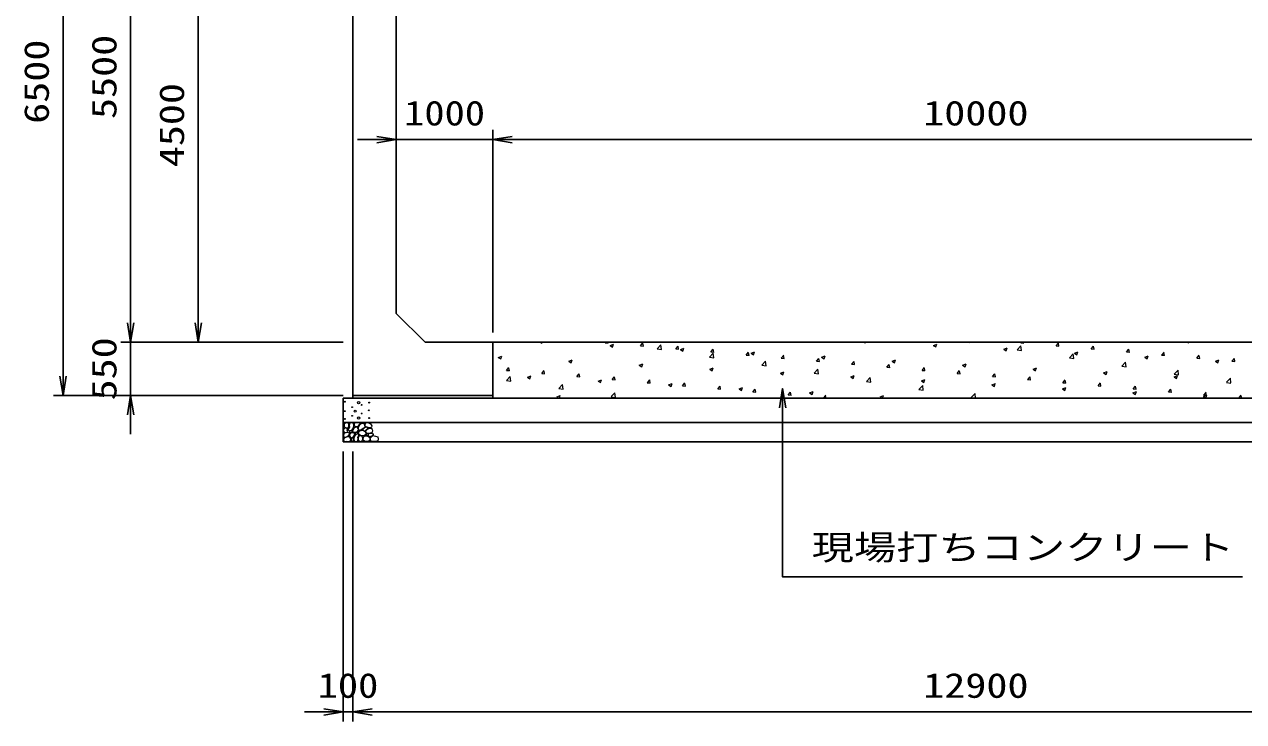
# Model space of a CAD drawing. Units: millimetres at full size. Extents: x 0 to 84100, y 0 to 59400.
# Drawn here: x 32200 to 44822, y 29520 to 36744 of the extents above; entities that cross this region are included whole.
import ezdxf
from ezdxf.enums import TextEntityAlignment as Align

# ---------------------------------------------------------------- set-up
doc = ezdxf.new("R2010")
doc.units = ezdxf.units.MM
for name, color, linetype, lineweight in [('D-DCR-HCHn', 4, 'Continuous', 9), ('D-STR-DIM', 7, 'Continuous', 25), ('D-STR-STRn', 1, 'Continuous', 25), ('D-STR-TXT', 7, 'Continuous', 25)]:
    doc.layers.add(name, color=color, linetype=linetype, lineweight=lineweight)
doc.styles.add('ＭＳ ゴシック', font='')
doc.styles.get('ＭＳ ゴシック').set_extended_font_data('MS Gothic')

# ---------------------------------------------------------------- blocks, each defined once
blk = doc.blocks.new('open_arrow')
at = {"color": 0, "linetype": 'Continuous', "lineweight": -2}
blk.add_lwpolyline([(7.5, 1.25), (0, 0), (7.5, -1.25)], dxfattribs=at)

msp = doc.modelspace()

# ---------------------------------------------------------------- linework, layer by layer
at = {"layer": 'D-DCR-HCHn'}
for p, q in [((37544.508, 33450), (37557.868, 33440.989)), ((37557.892, 33441.083), (37560.884, 33450)), ((38214.32, 33445.82), (38217.827, 33450)), ((38244.27, 33441.777), (38242.753, 33450)), ((40893.227, 33450), (40904.947, 33442.095)), ((40904.971, 33442.191), (40907.592, 33450)), ((41972.238, 33450), (41980.282, 33448.752)), ((41980.197, 33449.145), (41980.098, 33450)), ((42516.265, 33445.396), (42520.129, 33450)), ((42546.2, 33441.324), (42544.599, 33450)), ((44241.946, 33450), (44252.027, 33443.201)), ((44252.051, 33443.299), (44254.299, 33450)), ((38213.792, 33445.816), (38244.156, 33443.16)), ((38262.66, 33417.348), (38287.93, 33400.304)), ((38262.851, 33417.367), (38298.42, 33431.021)), ((38287.954, 33400.399), (38298.254, 33431.097)), ((38578.16, 33413.938), (38608.524, 33411.281)), ((38578.689, 33413.942), (38603.18, 33443.128)), ((38608.638, 33409.896), (38602.764, 33441.739)), ((38749.372, 33381.82), (38788.939, 33423.058)), ((38749.502, 33381.337), (38794.682, 33374.33)), ((38794.598, 33374.716), (38788.986, 33422.961)), ((38942.528, 33382.06), (38972.892, 33379.403)), ((38943.059, 33382.064), (38967.549, 33411.25)), ((38973.005, 33378.016), (38967.132, 33409.858)), ((38992.722, 33376.663), (39017.991, 33359.619)), ((38992.913, 33376.682), (39028.483, 33390.336)), ((39018.015, 33359.714), (39028.316, 33390.412)), ((39291.53, 33297.736), (39331.097, 33338.973)), ((39306.897, 33350.182), (39337.261, 33347.525)), ((39307.428, 33350.186), (39331.918, 33379.372)), ((39336.756, 33290.632), (39331.144, 33338.876)), ((39337.373, 33346.135), (39331.5, 33377.978)), ((39671.797, 33318.307), (39696.288, 33347.494)), ((39701.741, 33314.254), (39695.867, 33346.097)), ((39722.784, 33335.978), (39748.053, 33318.934)), ((39722.976, 33335.997), (39758.545, 33349.651)), ((39748.077, 33319.03), (39758.377, 33349.728)), ((41609.74, 33418.454), (41635.009, 33401.41)), ((41609.934, 33418.472), (41645.504, 33432.126)), ((41635.033, 33401.507), (41645.333, 33432.205)), ((42339.801, 33377.769), (42365.071, 33360.725)), ((42339.997, 33377.787), (42375.567, 33391.441)), ((42365.095, 33360.822), (42375.395, 33391.52)), ((42477.129, 33372.165), (42516.696, 33413.402)), ((42477.26, 33371.674), (42522.44, 33364.667)), ((42515.725, 33445.392), (42546.089, 33442.736)), ((42522.356, 33365.06), (42516.743, 33413.305)), ((42880.093, 33413.514), (42910.457, 33410.858)), ((42880.635, 33413.518), (42905.125, 33442.704)), ((42910.567, 33409.443), (42904.694, 33441.286)), ((43019.287, 33288.08), (43058.854, 33329.318)), ((43064.514, 33280.976), (43058.901, 33329.22)), ((43069.863, 33337.084), (43095.132, 33320.04)), ((43070.06, 33337.102), (43105.629, 33350.756)), ((43095.156, 33320.138), (43105.456, 33350.836)), ((43244.461, 33381.636), (43274.825, 33378.98)), ((43245.004, 33381.639), (43269.494, 33410.826)), ((43274.935, 33377.563), (43269.061, 33409.406)), ((43608.829, 33349.758), (43639.193, 33347.102)), ((43609.373, 33349.761), (43633.863, 33378.948)), ((43639.303, 33345.682), (43633.429, 33377.525)), ((43973.743, 33317.883), (43998.233, 33347.069)), ((44003.67, 33313.802), (43997.797, 33345.644)), ((37105.766, 33294.187), (37131.035, 33277.143)), ((37105.955, 33294.207), (37141.524, 33307.861)), ((37131.059, 33277.238), (37141.36, 33307.936)), ((37835.828, 33253.502), (37861.097, 33236.458)), ((37836.018, 33253.522), (37871.587, 33267.175)), ((37861.121, 33236.553), (37871.421, 33267.251)), ((38565.889, 33212.818), (38591.158, 33195.773)), ((38566.08, 33212.836), (38601.65, 33226.49)), ((38591.182, 33195.869), (38601.483, 33226.567)), ((39291.66, 33297.252), (39336.84, 33290.244)), ((39671.265, 33318.304), (39701.629, 33315.647)), ((39833.688, 33213.651), (39873.255, 33254.889)), ((39833.818, 33213.166), (39878.998, 33206.159)), ((39878.914, 33206.547), (39873.302, 33254.792)), ((40035.633, 33286.426), (40065.997, 33283.769)), ((40036.167, 33286.429), (40060.657, 33315.616)), ((40066.108, 33282.374), (40060.235, 33314.217)), ((40400.001, 33254.548), (40430.365, 33251.891)), ((40400.536, 33254.551), (40425.026, 33283.737)), ((40430.476, 33250.493), (40424.603, 33282.336)), ((40452.845, 33295.293), (40478.114, 33278.249)), ((40453.039, 33295.312), (40488.608, 33308.966)), ((40478.138, 33278.345), (40488.439, 33309.043)), ((40764.369, 33222.669), (40794.733, 33220.013)), ((40764.905, 33222.673), (40789.396, 33251.859)), ((40794.844, 33218.613), (40788.97, 33250.456)), ((41129.275, 33190.795), (41153.765, 33219.981)), ((41159.211, 33186.732), (41153.338, 33218.575)), ((41182.907, 33254.609), (41208.176, 33237.564)), ((41183.101, 33254.627), (41218.671, 33268.28)), ((41208.2, 33237.661), (41218.5, 33268.359)), ((41912.969, 33213.924), (41938.238, 33196.88)), ((41913.164, 33213.941), (41948.734, 33227.595)), ((41938.262, 33196.976), (41948.562, 33227.674)), ((43019.418, 33287.588), (43064.598, 33280.581)), ((43561.445, 33203.995), (43601.012, 33245.233)), ((43561.577, 33203.503), (43606.756, 33196.496)), ((43606.672, 33196.891), (43601.059, 33245.136)), ((43799.925, 33296.4), (43825.194, 33279.355)), ((43800.123, 33296.417), (43835.692, 33310.071)), ((43825.218, 33279.453), (43835.518, 33310.151)), ((43973.197, 33317.88), (44003.561, 33315.223)), ((44337.565, 33286.002), (44367.929, 33283.345)), ((44338.112, 33286.005), (44362.602, 33315.191)), ((44368.038, 33281.921), (44362.164, 33313.764)), ((44529.986, 33255.715), (44555.255, 33238.67)), ((44530.185, 33255.732), (44565.755, 33269.385)), ((44555.279, 33238.769), (44565.58, 33269.467)), ((44701.934, 33254.124), (44732.298, 33251.467)), ((44702.481, 33254.127), (44726.971, 33283.313)), ((44732.406, 33250.04), (44726.532, 33281.883)), ((37190.247, 33055.137), (37229.815, 33096.375)), ((37191.173, 33159.337), (37221.537, 33156.681)), ((37191.699, 33159.341), (37216.189, 33188.527)), ((37221.65, 33155.304), (37215.776, 33187.147)), ((37235.473, 33048.034), (37229.861, 33096.279)), ((37408.995, 33089.657), (37434.264, 33072.613)), ((37409.185, 33089.676), (37444.754, 33103.33)), ((37434.288, 33072.707), (37444.588, 33103.405)), ((37555.541, 33127.459), (37585.905, 33124.802)), ((37556.068, 33127.463), (37580.558, 33156.649)), ((37586.017, 33123.424), (37580.144, 33155.267)), ((37919.91, 33095.581), (37950.274, 33092.924)), ((37920.437, 33095.585), (37944.928, 33124.771)), ((37950.385, 33091.543), (37944.511, 33123.386)), ((38284.807, 33063.706), (38309.297, 33092.893)), ((38314.753, 33059.663), (38308.879, 33091.506)), ((39295.951, 33172.133), (39321.22, 33155.089)), ((39296.143, 33172.151), (39331.712, 33185.805)), ((39321.244, 33155.184), (39331.544, 33185.882)), ((40026.013, 33131.448), (40051.282, 33114.404)), ((40026.206, 33131.466), (40061.775, 33145.12)), ((40051.305, 33114.5), (40061.606, 33145.198)), ((40375.846, 33129.566), (40415.413, 33170.804)), ((40375.977, 33129.08), (40421.156, 33122.073)), ((40421.073, 33122.463), (40415.46, 33170.707)), ((40756.074, 33090.763), (40781.343, 33073.719)), ((40756.269, 33090.781), (40791.838, 33104.435)), ((40781.367, 33073.815), (40791.667, 33104.513)), ((40918.004, 33045.482), (40957.572, 33086.719)), ((40963.231, 33038.378), (40957.618, 33086.623)), ((41128.738, 33190.791), (41159.102, 33188.135)), ((41493.106, 33158.913), (41523.47, 33156.257)), ((41493.644, 33158.917), (41518.134, 33188.103)), ((41523.579, 33154.852), (41517.706, 33186.694)), ((41857.474, 33127.035), (41887.838, 33124.379)), ((41858.013, 33127.038), (41882.504, 33156.225)), ((41887.947, 33122.971), (41882.073, 33154.814)), ((42221.842, 33095.157), (42252.206, 33092.501)), ((42222.383, 33095.16), (42246.873, 33124.347)), ((42252.315, 33091.09), (42246.441, 33122.933)), ((42586.752, 33063.282), (42611.242, 33092.468)), ((42616.682, 33059.21), (42610.809, 33091.053)), ((42643.03, 33173.239), (42668.299, 33156.195)), ((42643.227, 33173.256), (42678.796, 33186.91)), ((42668.323, 33156.292), (42678.623, 33186.99)), ((43373.092, 33132.554), (43398.361, 33115.51)), ((43373.29, 33132.571), (43408.859, 33146.225)), ((43398.385, 33115.607), (43408.685, 33146.305)), ((44103.153, 33091.869), (44128.423, 33074.825)), ((44103.352, 33091.886), (44138.922, 33105.54)), ((44103.603, 33119.911), (44143.17, 33161.148)), ((44103.735, 33119.417), (44148.915, 33112.41)), ((44128.446, 33074.923), (44138.747, 33105.621)), ((44148.83, 33112.807), (44143.218, 33161.051)), ((44645.761, 33035.826), (44685.328, 33077.064)), ((44690.988, 33028.722), (44685.376, 33076.967)), ((37190.377, 33054.658), (37235.556, 33047.651)), ((37732.405, 32971.053), (37771.973, 33012.29)), ((37732.535, 32970.572), (37777.715, 32963.565)), ((37777.631, 32963.95), (37772.019, 33012.194)), ((38139.056, 33048.972), (38164.325, 33031.928)), ((38139.247, 33048.991), (38174.817, 33062.644)), ((38164.349, 33032.023), (38174.65, 33062.721)), ((38284.278, 33063.703), (38314.642, 33061.046)), ((38648.646, 33031.825), (38679.01, 33029.168)), ((38649.176, 33031.828), (38673.666, 33061.015)), ((38679.12, 33027.782), (38673.247, 33059.625)), ((38869.118, 33008.287), (38894.387, 32991.243)), ((38869.31, 33008.305), (38904.879, 33021.959)), ((38894.411, 32991.338), (38904.711, 33022.036)), ((39013.014, 32999.947), (39043.378, 32997.29)), ((39013.545, 32999.95), (39038.036, 33029.136)), ((39043.488, 32995.902), (39037.615, 33027.744)), ((39377.382, 32968.069), (39407.746, 32965.412)), ((39377.915, 32968.072), (39402.405, 32997.258)), ((39407.856, 32964.021), (39401.982, 32995.864)), ((39599.18, 32967.602), (39624.449, 32950.558)), ((39599.373, 32967.62), (39634.942, 32981.274)), ((39624.472, 32950.654), (39634.773, 32981.352)), ((39742.284, 32936.194), (39766.774, 32965.38)), ((39772.223, 32932.14), (39766.35, 32963.983)), ((40918.135, 33044.995), (40963.315, 33037.988)), ((41460.162, 32961.397), (41499.73, 33002.635)), ((41460.293, 32960.909), (41505.473, 32953.902)), ((41486.136, 33050.078), (41511.405, 33033.034)), ((41486.331, 33050.096), (41521.901, 33063.749)), ((41505.389, 32954.294), (41499.776, 33002.538)), ((41511.429, 33033.131), (41521.729, 33063.829)), ((42216.197, 33009.393), (42241.466, 32992.349)), ((42216.394, 33009.41), (42251.963, 33023.064)), ((42241.49, 32992.446), (42251.79, 33023.144)), ((42586.21, 33063.279), (42616.574, 33060.623)), ((42946.259, 32968.708), (42971.528, 32951.664)), ((42946.457, 32968.725), (42982.026, 32982.379)), ((42950.578, 33031.401), (42980.942, 33028.744)), ((42951.121, 33031.404), (42975.612, 33060.59)), ((42971.552, 32951.762), (42981.852, 32982.46)), ((42981.05, 33027.329), (42975.176, 33059.172)), ((43314.947, 32999.523), (43345.311, 32996.866)), ((43315.491, 32999.526), (43339.981, 33028.712)), ((43345.418, 32995.449), (43339.544, 33027.292)), ((43679.315, 32967.645), (43709.679, 32964.988)), ((43679.86, 32967.648), (43704.35, 32996.834)), ((43709.785, 32963.568), (43703.912, 32995.411)), ((44044.229, 32935.769), (44068.72, 32964.956)), ((44074.153, 32931.688), (44068.279, 32963.53)), ((44645.893, 33035.332), (44691.073, 33028.325)), ((37712.224, 32885.127), (37734.65, 32870)), ((37712.414, 32885.145), (37747.984, 32898.799)), ((37738.128, 32870), (37747.817, 32898.875)), ((38274.564, 32886.968), (38314.131, 32928.206)), ((38274.693, 32886.487), (38319.873, 32879.48)), ((38319.79, 32879.865), (38314.177, 32928.11)), ((39741.75, 32936.19), (39772.114, 32933.534)), ((40106.119, 32904.312), (40136.483, 32901.656)), ((40106.653, 32904.316), (40131.144, 32933.502)), ((40136.591, 32900.26), (40130.718, 32932.103)), ((40329.241, 32926.918), (40354.51, 32909.873)), ((40329.436, 32926.935), (40365.005, 32940.589)), ((40354.534, 32909.969), (40364.834, 32940.667)), ((40470.487, 32872.434), (40498.311, 32870)), ((40471.023, 32872.437), (40495.513, 32901.624)), ((40500.66, 32870), (40495.085, 32900.222)), ((41059.303, 32886.233), (41083.369, 32870)), ((41059.498, 32886.25), (41095.068, 32899.904)), ((41084.836, 32870), (41094.896, 32899.983)), ((42002.32, 32877.312), (42041.888, 32918.55)), ((42002.451, 32876.824), (42046.449, 32870)), ((42047.547, 32870.209), (42041.935, 32918.454)), ((43676.321, 32928.024), (43701.59, 32910.979)), ((43676.519, 32928.04), (43712.089, 32941.694)), ((43701.613, 32911.077), (43711.914, 32941.775)), ((44043.683, 32935.767), (44074.047, 32933.11)), ((44406.382, 32887.339), (44431.651, 32870.295)), ((44406.582, 32887.355), (44442.152, 32901.009)), ((44408.051, 32903.889), (44438.415, 32901.232)), ((44408.599, 32903.891), (44433.089, 32933.078)), ((44431.675, 32870.393), (44441.975, 32901.091)), ((44438.521, 32899.807), (44432.647, 32931.65)), ((44772.419, 32872.011), (44795.4, 32870)), ((44772.968, 32872.013), (44797.458, 32901.199)), ((44802.506, 32870), (44797.015, 32899.769))]:
    msp.add_line(p, q, dxfattribs=at)
for points in [[(35551.198, 32611.594), (35530.395, 32616.217), (35511.904, 32606.971), (35509.592, 32586.168), (35514.215, 32569.988), (35537.33, 32563.053), (35553.51, 32563.053), (35560.444, 32574.611), (35560.444, 32600.037)], [(35569.69, 32613.906), (35562.756, 32593.102), (35565.067, 32569.988), (35548.887, 32544.562), (35569.69, 32533.005), (35592.805, 32544.562), (35606.673, 32563.053), (35611.296, 32593.102), (35606.673, 32609.283), (35592.805, 32616.217)], [(35608.985, 32558.431), (35597.427, 32530.693), (35606.673, 32519.136), (35634.411, 32519.136), (35645.968, 32523.759), (35657.525, 32539.939), (35657.525, 32553.808), (35645.968, 32572.299), (35632.099, 32574.611)], [(35673.447, 32536.214), (35660.689, 32540.569), (35659.425, 32568.678), (35672.512, 32597.359), (35689.448, 32613.536), (35721.403, 32607.032), (35724.133, 32571.913), (35713.816, 32559.876), (35685.739, 32544.301)], [(35704.798, 32545.711), (35706.454, 32539.566), (35712.011, 32535.193), (35724.19, 32533.302), (35735.305, 32539.802), (35745.592, 32549.138), (35754.858, 32557.333), (35754.635, 32563.462), (35748.736, 32568.875), (35734.203, 32570.356), (35721.47, 32564.383), (35712.011, 32555.165), (35707.281, 32550.556)], [(35732.012, 32579.601), (35725.964, 32585.086), (35724.897, 32590.792), (35728.414, 32603.305), (35738.71, 32617.61), (35761.004, 32616.105), (35782.571, 32605.811), (35797.195, 32585.597), (35795.021, 32572.456), (35788.02, 32565.716), (35776.769, 32563.215), (35760.511, 32567.483), (35739.289, 32574.481)], [(35507.281, 32553.808), (35500.346, 32533.005), (35509.592, 32519.136), (35532.707, 32516.824), (35548.488, 32523.599), (35541.952, 32539.939), (35546.575, 32549.185), (35537.33, 32558.431), (35523.461, 32563.053)], [(35551.155, 32477.009), (35568.277, 32502.692), (35566.137, 32509.112), (35542.594, 32515.533), (35521.192, 32513.393), (35506.21, 32500.551), (35504.07, 32485.57), (35506.21, 32470.588), (35523.332, 32466.308)], [(35559.716, 32423.503), (35574.698, 32429.924), (35578.978, 32451.326), (35570.417, 32466.308), (35555.435, 32470.588), (35536.173, 32468.448), (35514.771, 32459.887), (35504.07, 32447.045), (35504.07, 32432.064), (35510.49, 32423.503), (35536.173, 32425.643)], [(35574.313, 32533.005), (35562.756, 32523.759), (35567.379, 32516.824), (35583.559, 32516.824), (35590.493, 32519.136), (35595.116, 32528.382), (35588.182, 32535.316)], [(35611.082, 32477.009), (35621.783, 32502.692), (35613.222, 32513.393), (35587.539, 32513.393), (35576.838, 32509.112), (35566.137, 32494.131), (35566.137, 32481.289), (35576.838, 32464.167), (35589.679, 32462.027)], [(35606.801, 32429.924), (35606.801, 32455.606), (35596.1, 32462.027), (35585.399, 32455.606), (35583.259, 32440.625), (35585.399, 32427.783), (35600.381, 32423.503)], [(35647.466, 32425.643), (35653.886, 32444.905), (35651.746, 32466.308), (35666.728, 32489.85), (35647.466, 32500.551), (35626.063, 32489.85), (35613.222, 32472.728), (35608.941, 32444.905), (35613.222, 32429.924), (35626.063, 32423.503)], [(35643.185, 32500.551), (35653.886, 32509.112), (35649.606, 32515.533), (35634.624, 32515.533), (35628.204, 32513.393), (35623.923, 32504.832), (35630.344, 32498.411)], [(35664.588, 32427.783), (35683.85, 32423.503), (35700.972, 32432.064), (35703.112, 32451.326), (35700.968, 32474.878), (35677.429, 32482.327), (35662.447, 32478.603), (35656.027, 32462.027), (35656.027, 32438.484)], [(35713.203, 32479.532), (35677.829, 32486.129), (35662.782, 32498.266), (35658.03, 32517.263), (35672.713, 32531.629), (35701.323, 32539.69), (35722.97, 32526.761), (35736.961, 32509.347), (35733.002, 32491.67)], [(35712.352, 32473.637), (35727.306, 32482.556), (35753.44, 32482.292), (35774.93, 32463.525), (35778.643, 32434.899), (35764.853, 32424.245), (35728.098, 32421.871), (35711.731, 32431.633), (35707.172, 32454.06)], [(35793.372, 32511.832), (35798.688, 32516.874), (35805.476, 32525.68), (35807.145, 32533.275), (35803.144, 32547.685), (35789.088, 32558.67), (35768.907, 32557.89), (35741.698, 32543.001), (35732.086, 32530.757), (35735.152, 32516.784), (35744.778, 32510.04), (35753.599, 32509.145), (35767.363, 32509.524), (35780.808, 32511.002)], [(35749.971, 32485.265), (35754.183, 32488.446), (35757.686, 32493.505), (35757.81, 32500.431), (35753.414, 32506.067), (35745.769, 32507.977), (35739.356, 32506.179), (35737.704, 32500.442), (35736.896, 32494.835), (35737.881, 32487.456), (35743.975, 32484.127)], [(35777.597, 32470.331), (35767.895, 32475.079), (35760.89, 32483.822), (35760.719, 32495.084), (35764.942, 32505.627), (35780.189, 32507.625), (35795.054, 32508.018), (35809.481, 32502.512), (35811.849, 32493.273), (35799.54, 32482.195), (35784.555, 32473.15)], [(35809.972, 32422.493), (35794.837, 32424.274), (35784.866, 32429.787), (35780.835, 32442.722), (35780.945, 32454.963), (35790.172, 32471.678), (35808.242, 32482.822), (35835.731, 32478.403), (35857.453, 32470.334), (35862.643, 32446.125), (35858.03, 32428.257), (35836.884, 32422.877)]]:
    msp.add_lwpolyline(points, close=True, dxfattribs=at)
msp.add_lwpolyline([(35643.432, 32618.547), (35626.093, 32616.446), (35614.258, 32608.701), (35614.626, 32589.819), (35620.514, 32576.087), (35635.025, 32576.185), (35655.107, 32579.153), (35664.799, 32593.689), (35674.082, 32603.492), (35676.884, 32614.345), (35664.099, 32618.547), (35643.082, 32618.547)], dxfattribs=at)
for centre, radius in [((35517.803, 32834.121), 4.5), ((35659.996, 32825.045), 11.25), ((35768.909, 32825.045), 4.5), ((35516.091, 32736.145), 4.5), ((35593.437, 32777.541), 4.5), ((35593.437, 32688.641), 4.5), ((35625.004, 32736.145), 11.25), ((35691.563, 32801.359), 4.5), ((35691.563, 32712.459), 4.5), ((35767.197, 32745.221), 4.5), ((35517.803, 32655.879), 4.5), ((35659.996, 32664.955), 11.25), ((35768.909, 32664.955), 4.5)]:
    msp.add_circle(centre, radius, dxfattribs=at)
at = {"layer": 'D-STR-DIM'}
for p, q in [((32600, 32900), (32600, 39400)), ((33300, 33450), (33300, 38950)), ((34000, 37950), (34000, 33450)), ((37050, 33550), (37050, 35650)), ((37050, 33550), (37050, 35650)), ((35650, 35550), (37450, 35550)), ((37050, 35550), (47050, 35550)), ((33300, 32500), (33300, 33850)), ((35500, 33450), (33200, 33450)), ((35500, 33450), (33200, 33450)), ((35500, 33450), (33900, 33450)), ((35500, 32900), (32500, 32900)), ((35500, 32900), (33200, 32900)), ((35500, 32320), (35500, 29520)), ((35600, 32320), (35600, 29520)), ((35600, 32320), (35600, 29520)), ((35100, 29620), (36000, 29620)), ((35600, 29620), (48500, 29620))]:
    msp.add_line(p, q, dxfattribs=at)
at = {"layer": 'D-STR-STRn'}
for p, q in [((35600, 39220), (35600, 32900)), ((36050, 38650), (36050, 33750)), ((36050, 33750), (36350, 33450)), ((36350, 33450), (47750, 33450)), ((37050, 33450), (37050, 32870)), ((35500, 32870), (48600, 32870)), ((35500, 32420), (35500, 32870)), ((35600, 32900), (37050, 32900)), ((35600, 32900), (35600, 32870)), ((35500, 32620), (48600, 32620)), ((35500, 32420), (48600, 32420))]:
    msp.add_line(p, q, dxfattribs=at)
at = {"layer": 'D-STR-TXT'}
msp.add_lwpolyline([(40050, 32970), (40050, 31020), (40250, 31020), (44811.168, 31020)], dxfattribs=at)

# ---------------------------------------------------------------- block references
at = {"layer": 'D-STR-DIM', "xscale": 26.7, "yscale": 26.7}
for p, rotation in [((36050, 35550), 180), ((33300, 33450), 90), ((33300, 33450), 90), ((34000, 33450), 90), ((32600, 32900), 90), ((33300, 32900), 270), ((35500, 29620), 180)]:
    msp.add_blockref('open_arrow', p, dxfattribs=dict(at, rotation=rotation))
for p in [(37050, 35550), (37050, 35550), (35600, 29620), (35600, 29620)]:
    msp.add_blockref('open_arrow', p, dxfattribs=at)
at = {"layer": 'D-STR-TXT', "xscale": 26.7, "yscale": 26.7, "rotation": 270}
msp.add_blockref('open_arrow', (40050, 32970), dxfattribs=at)

# ---------------------------------------------------------------- texts
at = {"layer": 'D-STR-DIM', "style": 'ＭＳ ゴシック', "width": 1.25}
for s, p in [('5500', (33025, 36200)), ('6500', (32325, 36150)), ('4500', (33725, 35700)), ('550', (33025, 33175))]:
    msp.add_text(s, height=256.6, rotation=90, dxfattribs=at).set_placement(p, align=Align.MIDDLE_CENTER)
at = {"layer": 'D-STR-DIM', "style": 'ＭＳ ゴシック'}
for s, width, p in [('1000', 1.2, (36550, 35825)), ('10000', 1.25, (42050, 35825)), ('100', 1.2, (35550, 29895)), ('12900', 1.25, (42050, 29895))]:
    msp.add_text(s, height=256.6, dxfattribs=dict(at, width=width)).set_placement(p, align=Align.MIDDLE_CENTER)
at = {"layer": 'D-STR-TXT', "style": 'ＭＳ ゴシック', "width": 1.25}
msp.add_text('現場打ちコンクリート', height=256.6, dxfattribs=at).set_placement((40350, 31120), align=Align.BOTTOM_LEFT)

doc.saveas('drawing.dxf')
